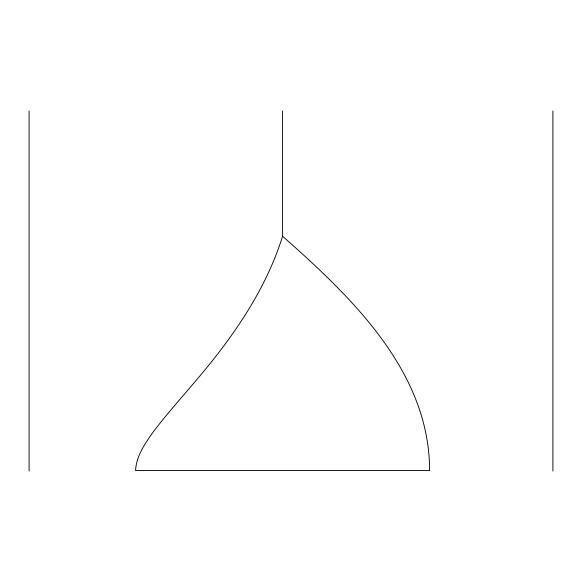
<?xml version="1.0" encoding="UTF-8"?>
<svg xmlns="http://www.w3.org/2000/svg" width="582" height="582" viewBox="0 0 582 582"><rect width="100%" height="100%" fill="white"/><g stroke="black" fill="none" stroke-linecap="round" stroke-linejoin="round"><path stroke-width="0.87" d="M282.59 236.234C265.45 290.993 231.891 338.637 194.934 381.814C180.907 398.408 166.35 414.588 153.226 431.924C145.049 443.477 136.341 455.917 135.555 470.532L429.625 470.532C429.472 371.447 351.412 297.14 282.59 236.234L282.59 110.987M552.9 110.951L552.9 471.049M29.1 110.951L29.1 471.049"/></g></svg>
